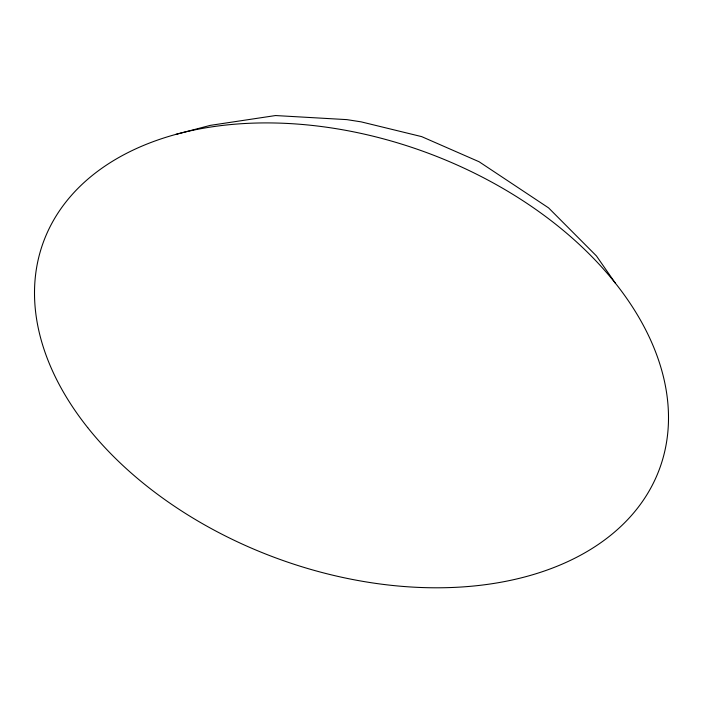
<?xml version="1.0" encoding="UTF-8"?>
<svg xmlns="http://www.w3.org/2000/svg" width="703" height="703" viewBox="0 0 703 703"><rect width="100%" height="100%" fill="white"/><g stroke="black" fill="none" stroke-linecap="round" stroke-linejoin="round"><path stroke-width="1.05" d="M175.715 134.431L210.311 125.362L275.55 115.547L346.86 119.624L361.157 121.865L421.686 136.628L479.103 161.752L548.586 207.886L596.443 255.945L615.301 283.089M87.699 427.617A328.275 216.234 20.2 0 0 635.635 510.545A328.275 216.234 20.2 0 0 331.166 127.893A328.275 216.234 20.2 0 0 87.699 427.617"/></g></svg>
